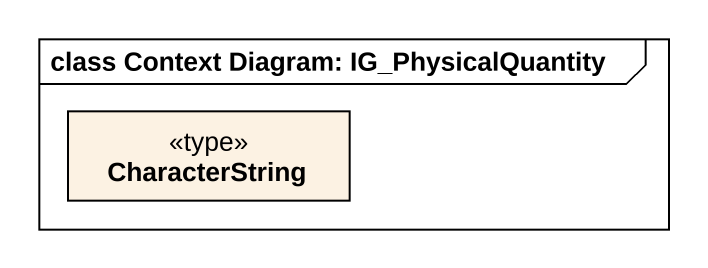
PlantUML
@startuml
mainframe class Context Diagram: IG_PhysicalQuantity
hide circle
hide empty members
class CharacterString <<type>>
@enduml
